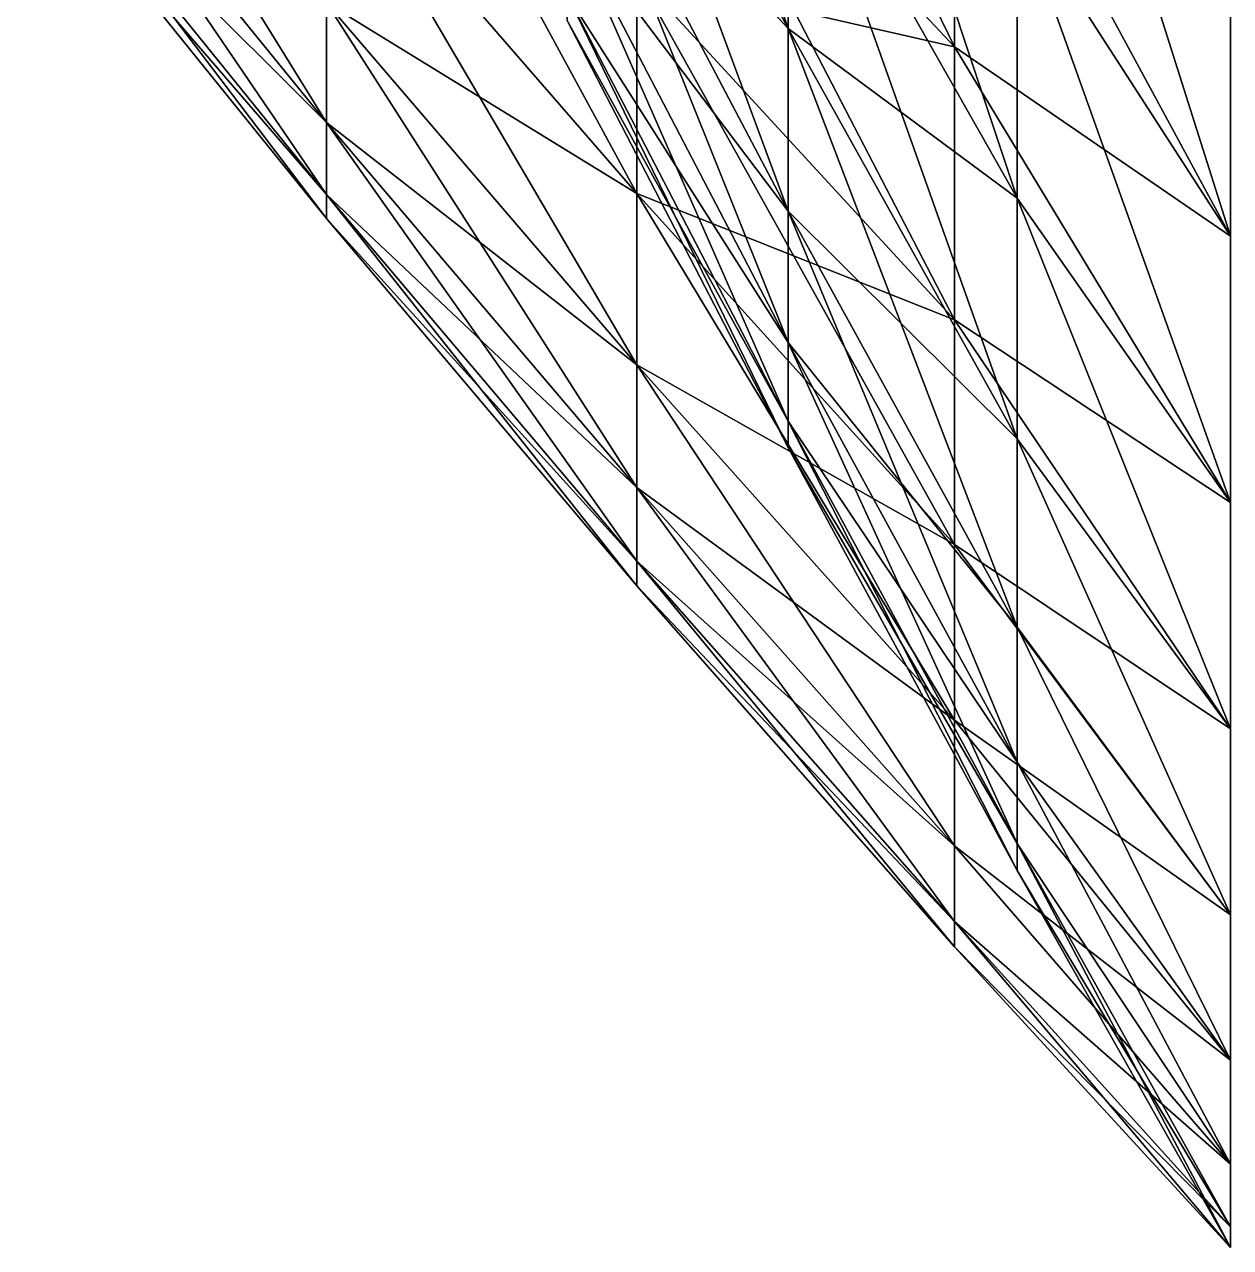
# Model space of a CAD drawing. Header units: inches. Extents: x 0 to 100, y -254 to 254.
# Drawn here: x 79.92 to 100, y -253.53 to -233.17 of the extents above; entities that cross this region are included whole.
import ezdxf

# ---------------------------------------------------------------- set-up
doc = ezdxf.new("R2010")
doc.units = ezdxf.units.IN
doc.header["$LTSCALE"] = 125.488919
doc.header["$MEASUREMENT"] = 0
for name, color, linetype in [('1', 7, 'CONTINUOUS'), ('2', 7, 'CONTINUOUS'), ('3', 7, 'CONTINUOUS'), ('4', 7, 'CONTINUOUS')]:
    doc.layers.add(name, color=color, linetype=linetype)

msp = doc.modelspace()

# ---------------------------------------------------------------- linework, layer by layer
at = {"layer": '1', "linetype": 'CONTINUOUS'}
for points in [[(90.112, -227.891, -82.946), (90.112, -222.682, -96.056), (95.406, -233.537, -85), (90.112, -227.891, -82.946)], [(95.406, -233.537, -85), (90.112, -222.682, -96.056), (95.406, -228.199, -98.436), (95.406, -233.537, -85)], [(84.949, -230.023, -54.517), (84.949, -226.464, -67.799), (90.112, -235.979, -55.928), (84.949, -230.023, -54.517)], [(90.112, -235.979, -55.928), (84.949, -226.464, -67.799), (90.112, -232.328, -69.554), (90.112, -235.979, -55.928)], [(79.919, -228.608, -26.72), (79.919, -226.668, -39.968), (84.949, -234.797, -27.444), (79.919, -228.608, -26.72)], [(84.949, -234.797, -27.444), (79.919, -226.668, -39.968), (84.949, -232.804, -41.05), (84.949, -234.797, -27.444)], [(90.112, -232.328, -69.554), (90.112, -227.891, -82.946), (95.406, -238.084, -71.278), (90.112, -232.328, -69.554)], [(95.406, -238.084, -71.278), (90.112, -227.891, -82.946), (95.406, -233.537, -85), (95.406, -238.084, -71.278)], [(100, -231.614, -103.121), (100, -236.694, -90.858), (95.406, -228.199, -98.436), (100, -231.614, -103.121)], [(100, -236.694, -90.858), (95.406, -233.537, -85), (95.406, -228.199, -98.436), (100, -236.694, -90.858)], [(79.919, -229.775, -13.383), (79.919, -228.608, -26.72), (84.949, -235.996, -13.745), (79.919, -229.775, -13.383)], [(84.949, -235.996, -13.745), (79.919, -228.608, -26.72), (84.949, -234.797, -27.444), (84.949, -235.996, -13.745)], [(84.949, -236.396), (79.919, -230.165), (79.919, -229.775, -13.383), (84.949, -236.396)], [(84.949, -236.396), (79.919, -229.775, -13.383), (84.949, -235.996, -13.745), (84.949, -236.396)], [(84.949, -232.804, -41.05), (84.949, -230.023, -54.517), (90.112, -238.832, -42.113), (84.949, -232.804, -41.05)], [(90.112, -238.832, -42.113), (84.949, -230.023, -54.517), (90.112, -235.979, -55.928), (90.112, -238.832, -42.113)], [(90.112, -235.979, -55.928), (90.112, -232.328, -69.554), (95.406, -241.826, -57.314), (90.112, -235.979, -55.928)], [(95.406, -241.826, -57.314), (90.112, -232.328, -69.554), (95.406, -238.084, -71.278), (95.406, -241.826, -57.314)], [(84.949, -234.797, -27.444), (84.949, -232.804, -41.05), (90.112, -240.877, -28.154), (84.949, -234.797, -27.444)], [(90.112, -240.877, -28.154), (84.949, -232.804, -41.05), (90.112, -238.832, -42.113), (90.112, -240.877, -28.154)], [(100, -236.694, -90.858), (100, -241.124, -78.346), (95.406, -233.537, -85), (100, -236.694, -90.858)], [(100, -241.124, -78.346), (95.406, -238.084, -71.278), (95.406, -233.537, -85), (100, -241.124, -78.346)], [(84.949, -235.996, -13.745), (84.949, -234.797, -27.444), (90.112, -242.106, -14.101), (84.949, -235.996, -13.745)], [(90.112, -242.106, -14.101), (84.949, -234.797, -27.444), (90.112, -240.877, -28.154), (90.112, -242.106, -14.101)], [(90.112, -242.516), (84.949, -236.396), (84.949, -235.996, -13.745), (90.112, -242.516)], [(90.112, -242.516), (84.949, -235.996, -13.745), (90.112, -242.106, -14.101), (90.112, -242.516)], [(90.112, -238.832, -42.113), (90.112, -235.979, -55.928), (95.406, -244.749, -43.156), (90.112, -238.832, -42.113)], [(95.406, -244.749, -43.156), (90.112, -235.979, -55.928), (95.406, -241.826, -57.314), (95.406, -244.749, -43.156)], [(100, -241.124, -78.346), (100, -244.894, -65.619), (95.406, -238.084, -71.278), (100, -241.124, -78.346)], [(100, -244.894, -65.619), (95.406, -241.826, -57.314), (95.406, -238.084, -71.278), (100, -244.894, -65.619)], [(90.112, -240.877, -28.154), (90.112, -238.832, -42.113), (95.406, -246.844, -28.852), (90.112, -240.877, -28.154)], [(95.406, -246.844, -28.852), (90.112, -238.832, -42.113), (95.406, -244.749, -43.156), (95.406, -246.844, -28.852)], [(90.112, -242.106, -14.101), (90.112, -240.877, -28.154), (95.406, -248.104, -14.45), (90.112, -242.106, -14.101)], [(95.406, -248.104, -14.45), (90.112, -240.877, -28.154), (95.406, -246.844, -28.852), (95.406, -248.104, -14.45)], [(100, -244.894, -65.619), (100, -247.993, -52.712), (95.406, -241.826, -57.314), (100, -244.894, -65.619)], [(100, -247.993, -52.712), (95.406, -244.749, -43.156), (95.406, -241.826, -57.314), (100, -247.993, -52.712)], [(95.406, -248.525), (90.112, -242.516), (90.112, -242.106, -14.101), (95.406, -248.525)], [(95.406, -248.525), (90.112, -242.106, -14.101), (95.406, -248.104, -14.45), (95.406, -248.525)], [(100, -247.993, -52.712), (100, -250.412, -39.661), (95.406, -244.749, -43.156), (100, -247.993, -52.712)], [(100, -250.412, -39.661), (95.406, -246.844, -28.852), (95.406, -244.749, -43.156), (100, -250.412, -39.661)], [(100, -250.412, -39.661), (100, -252.144, -26.501), (95.406, -246.844, -28.852), (100, -250.412, -39.661)], [(100, -252.144, -26.501), (95.406, -248.104, -14.45), (95.406, -246.844, -28.852), (100, -252.144, -26.501)], [(100, -253.533), (95.406, -248.525), (95.406, -248.104, -14.45), (100, -253.533)], [(100, -253.186, -13.269), (100, -253.533), (95.406, -248.104, -14.45), (100, -253.186, -13.269)], [(100, -252.144, -26.501), (100, -253.186, -13.269), (95.406, -248.104, -14.45), (100, -252.144, -26.501)]]:
    msp.add_3dface(points, dxfattribs=at)
at = {"layer": '2', "linetype": 'CONTINUOUS'}
for points in [[(92.633, -233.233, -57.487), (92.633, -229.336, -71.464), (88.954, -226.327, -55.785), (92.633, -233.233, -57.487)], [(88.954, -229.282, -42.017), (92.633, -233.233, -57.487), (88.954, -226.327, -55.785), (88.954, -229.282, -42.017)], [(92.633, -236.278, -43.3), (92.633, -233.233, -57.487), (88.954, -229.282, -42.017), (92.633, -236.278, -43.3)], [(88.954, -231.401, -28.097), (92.633, -236.278, -43.3), (88.954, -229.282, -42.017), (88.954, -231.401, -28.097)], [(96.448, -236.058, -73.559), (96.448, -231.186, -87.677), (92.633, -229.336, -71.464), (96.448, -236.058, -73.559)], [(92.633, -233.233, -57.487), (96.448, -236.058, -73.559), (92.633, -229.336, -71.464), (92.633, -233.233, -57.487)], [(96.448, -231.186, -87.677), (96.448, -236.058, -73.559), (100, -241.124, -78.346), (96.448, -231.186, -87.677)], [(100, -231.614, -103.121), (96.448, -231.186, -87.677), (100, -236.694, -90.858), (100, -231.614, -103.121)], [(100, -236.694, -90.858), (96.448, -231.186, -87.677), (100, -241.124, -78.346), (100, -236.694, -90.858)], [(92.633, -238.461, -28.954), (92.633, -236.278, -43.3), (88.954, -231.401, -28.097), (92.633, -238.461, -28.954)], [(88.954, -232.675, -14.074), (92.633, -238.461, -28.954), (88.954, -231.401, -28.097), (88.954, -232.675, -14.074)], [(88.954, -233.1), (92.633, -239.775, -14.504), (88.954, -232.675, -14.074), (88.954, -233.1)], [(92.633, -239.775, -14.504), (92.633, -238.461, -28.954), (88.954, -232.675, -14.074), (92.633, -239.775, -14.504)], [(88.954, -233.1), (92.633, -240.213), (92.633, -239.775, -14.504), (88.954, -233.1)], [(96.448, -240.069, -59.172), (96.448, -236.058, -73.559), (92.633, -233.233, -57.487), (96.448, -240.069, -59.172)], [(92.633, -236.278, -43.3), (96.448, -240.069, -59.172), (92.633, -233.233, -57.487), (92.633, -236.278, -43.3)], [(96.448, -236.058, -73.559), (96.448, -240.069, -59.172), (100, -244.894, -65.619), (96.448, -236.058, -73.559)], [(100, -241.124, -78.346), (96.448, -236.058, -73.559), (100, -244.894, -65.619), (100, -241.124, -78.346)], [(96.448, -243.204, -44.569), (96.448, -240.069, -59.172), (92.633, -236.278, -43.3), (96.448, -243.204, -44.569)], [(92.633, -238.461, -28.954), (96.448, -243.204, -44.569), (92.633, -236.278, -43.3), (92.633, -238.461, -28.954)], [(96.448, -245.451, -29.803), (96.448, -243.204, -44.569), (92.633, -238.461, -28.954), (96.448, -245.451, -29.803)], [(92.633, -239.775, -14.504), (96.448, -245.451, -29.803), (92.633, -238.461, -28.954), (92.633, -239.775, -14.504)], [(92.633, -240.213), (96.448, -246.803, -14.929), (92.633, -239.775, -14.504), (92.633, -240.213)], [(96.448, -246.803, -14.929), (96.448, -245.451, -29.803), (92.633, -239.775, -14.504), (96.448, -246.803, -14.929)], [(96.448, -240.069, -59.172), (96.448, -243.204, -44.569), (100, -247.993, -52.712), (96.448, -240.069, -59.172)], [(100, -244.894, -65.619), (96.448, -240.069, -59.172), (100, -247.993, -52.712), (100, -244.894, -65.619)], [(92.633, -240.213), (96.448, -247.254), (96.448, -246.803, -14.929), (92.633, -240.213)], [(96.448, -243.204, -44.569), (96.448, -245.451, -29.803), (100, -250.412, -39.661), (96.448, -243.204, -44.569)], [(100, -247.993, -52.712), (96.448, -243.204, -44.569), (100, -250.412, -39.661), (100, -247.993, -52.712)], [(96.448, -245.451, -29.803), (96.448, -246.803, -14.929), (100, -252.144, -26.501), (96.448, -245.451, -29.803)], [(100, -250.412, -39.661), (96.448, -245.451, -29.803), (100, -252.144, -26.501), (100, -250.412, -39.661)], [(96.448, -246.803, -14.929), (96.448, -247.254), (100, -253.186, -13.269), (96.448, -246.803, -14.929)], [(100, -252.144, -26.501), (96.448, -246.803, -14.929), (100, -253.186, -13.269), (100, -252.144, -26.501)], [(96.448, -247.254), (100, -253.533), (100, -253.186, -13.269), (96.448, -247.254)]]:
    msp.add_3dface(points, dxfattribs=at)
at = {"layer": '3', "linetype": 'CONTINUOUS'}
for points in [[(90.112, -227.891, 82.946), (90.112, -232.328, 69.554), (95.406, -233.537, 85), (90.112, -227.891, 82.946)], [(95.406, -228.199, 98.436), (90.112, -227.891, 82.946), (95.406, -233.537, 85), (95.406, -228.199, 98.436)], [(100, -236.694, 90.858), (100, -231.614, 103.121), (95.406, -228.199, 98.436), (100, -236.694, 90.858)], [(100, -236.694, 90.858), (95.406, -228.199, 98.436), (95.406, -233.537, 85), (100, -236.694, 90.858)], [(79.919, -228.608, 26.72), (79.919, -229.775, 13.383), (84.949, -234.797, 27.444), (79.919, -228.608, 26.72)], [(84.949, -232.804, 41.05), (79.919, -228.608, 26.72), (84.949, -234.797, 27.444), (84.949, -232.804, 41.05)], [(79.919, -229.775, 13.383), (79.919, -230.165), (84.949, -235.996, 13.745), (79.919, -229.775, 13.383)], [(84.949, -234.797, 27.444), (79.919, -229.775, 13.383), (84.949, -235.996, 13.745), (84.949, -234.797, 27.444)], [(84.949, -230.023, 54.517), (84.949, -232.804, 41.05), (90.112, -235.979, 55.928), (84.949, -230.023, 54.517)], [(90.112, -232.328, 69.554), (84.949, -230.023, 54.517), (90.112, -235.979, 55.928), (90.112, -232.328, 69.554)], [(79.919, -230.165), (84.949, -236.396), (84.949, -235.996, 13.745), (79.919, -230.165)], [(90.112, -232.328, 69.554), (90.112, -235.979, 55.928), (95.406, -238.084, 71.278), (90.112, -232.328, 69.554)], [(95.406, -233.537, 85), (90.112, -232.328, 69.554), (95.406, -238.084, 71.278), (95.406, -233.537, 85)], [(84.949, -232.804, 41.05), (84.949, -234.797, 27.444), (90.112, -238.832, 42.113), (84.949, -232.804, 41.05)], [(90.112, -235.979, 55.928), (84.949, -232.804, 41.05), (90.112, -238.832, 42.113), (90.112, -235.979, 55.928)], [(100, -241.124, 78.346), (100, -236.694, 90.858), (95.406, -233.537, 85), (100, -241.124, 78.346)], [(100, -241.124, 78.346), (95.406, -233.537, 85), (95.406, -238.084, 71.278), (100, -241.124, 78.346)], [(84.949, -234.797, 27.444), (84.949, -235.996, 13.745), (90.112, -240.877, 28.154), (84.949, -234.797, 27.444)], [(90.112, -238.832, 42.113), (84.949, -234.797, 27.444), (90.112, -240.877, 28.154), (90.112, -238.832, 42.113)], [(84.949, -235.996, 13.745), (84.949, -236.396), (90.112, -242.106, 14.101), (84.949, -235.996, 13.745)], [(90.112, -240.877, 28.154), (84.949, -235.996, 13.745), (90.112, -242.106, 14.101), (90.112, -240.877, 28.154)], [(90.112, -235.979, 55.928), (90.112, -238.832, 42.113), (95.406, -241.826, 57.314), (90.112, -235.979, 55.928)], [(95.406, -238.084, 71.278), (90.112, -235.979, 55.928), (95.406, -241.826, 57.314), (95.406, -238.084, 71.278)], [(84.949, -236.396), (90.112, -242.516), (90.112, -242.106, 14.101), (84.949, -236.396)], [(100, -244.894, 65.619), (100, -241.124, 78.346), (95.406, -238.084, 71.278), (100, -244.894, 65.619)], [(100, -244.894, 65.619), (95.406, -238.084, 71.278), (95.406, -241.826, 57.314), (100, -244.894, 65.619)], [(90.112, -238.832, 42.113), (90.112, -240.877, 28.154), (95.406, -244.749, 43.156), (90.112, -238.832, 42.113)], [(95.406, -241.826, 57.314), (90.112, -238.832, 42.113), (95.406, -244.749, 43.156), (95.406, -241.826, 57.314)], [(90.112, -240.877, 28.154), (90.112, -242.106, 14.101), (95.406, -246.844, 28.852), (90.112, -240.877, 28.154)], [(95.406, -244.749, 43.156), (90.112, -240.877, 28.154), (95.406, -246.844, 28.852), (95.406, -244.749, 43.156)], [(100, -247.993, 52.712), (100, -244.894, 65.619), (95.406, -241.826, 57.314), (100, -247.993, 52.712)], [(100, -247.993, 52.712), (95.406, -241.826, 57.314), (95.406, -244.749, 43.156), (100, -247.993, 52.712)], [(90.112, -242.106, 14.101), (90.112, -242.516), (95.406, -248.104, 14.45), (90.112, -242.106, 14.101)], [(95.406, -246.844, 28.852), (90.112, -242.106, 14.101), (95.406, -248.104, 14.45), (95.406, -246.844, 28.852)], [(90.112, -242.516), (95.406, -248.525), (95.406, -248.104, 14.45), (90.112, -242.516)], [(100, -250.412, 39.661), (100, -247.993, 52.712), (95.406, -244.749, 43.156), (100, -250.412, 39.661)], [(100, -250.412, 39.661), (95.406, -244.749, 43.156), (95.406, -246.844, 28.852), (100, -250.412, 39.661)], [(100, -252.144, 26.501), (100, -250.412, 39.661), (95.406, -246.844, 28.852), (100, -252.144, 26.501)], [(100, -252.144, 26.501), (95.406, -246.844, 28.852), (95.406, -248.104, 14.45), (100, -252.144, 26.501)], [(100, -253.186, 13.269), (100, -252.144, 26.501), (95.406, -248.104, 14.45), (100, -253.186, 13.269)], [(95.406, -248.525), (100, -253.186, 13.269), (95.406, -248.104, 14.45), (95.406, -248.525)], [(100, -253.533), (100, -253.186, 13.269), (95.406, -248.525), (100, -253.533)]]:
    msp.add_3dface(points, dxfattribs=at)
at = {"layer": '4', "linetype": 'CONTINUOUS'}
for points in [[(92.633, -229.336, 71.464), (92.633, -233.233, 57.487), (88.954, -222.546, 69.348), (92.633, -229.336, 71.464)], [(88.954, -222.546, 69.348), (92.633, -233.233, 57.487), (88.954, -226.327, 55.785), (88.954, -222.546, 69.348)], [(96.448, -231.186, 87.677), (96.448, -236.058, 73.559), (92.633, -224.603, 85.181), (96.448, -231.186, 87.677)], [(92.633, -224.603, 85.181), (96.448, -236.058, 73.559), (92.633, -229.336, 71.464), (92.633, -224.603, 85.181)], [(100, -231.614, 103.121), (100, -236.694, 90.858), (96.448, -225.471, 101.476), (100, -231.614, 103.121)], [(96.448, -225.471, 101.476), (100, -236.694, 90.858), (96.448, -231.186, 87.677), (96.448, -225.471, 101.476)], [(92.633, -233.233, 57.487), (92.633, -236.278, 43.3), (88.954, -226.327, 55.785), (92.633, -233.233, 57.487)], [(88.954, -226.327, 55.785), (92.633, -236.278, 43.3), (88.954, -229.282, 42.017), (88.954, -226.327, 55.785)], [(92.633, -236.278, 43.3), (92.633, -238.461, 28.954), (88.954, -229.282, 42.017), (92.633, -236.278, 43.3)], [(88.954, -229.282, 42.017), (92.633, -238.461, 28.954), (88.954, -231.401, 28.097), (88.954, -229.282, 42.017)], [(96.448, -236.058, 73.559), (96.448, -240.069, 59.172), (92.633, -229.336, 71.464), (96.448, -236.058, 73.559)], [(92.633, -229.336, 71.464), (96.448, -240.069, 59.172), (92.633, -233.233, 57.487), (92.633, -229.336, 71.464)], [(100, -236.694, 90.858), (100, -241.124, 78.346), (96.448, -231.186, 87.677), (100, -236.694, 90.858)], [(96.448, -231.186, 87.677), (100, -241.124, 78.346), (96.448, -236.058, 73.559), (96.448, -231.186, 87.677)], [(92.633, -238.461, 28.954), (92.633, -239.775, 14.504), (88.954, -231.401, 28.097), (92.633, -238.461, 28.954)], [(88.954, -231.401, 28.097), (92.633, -239.775, 14.504), (88.954, -232.675, 14.074), (88.954, -231.401, 28.097)], [(92.633, -239.775, 14.504), (92.633, -240.213), (88.954, -232.675, 14.074), (92.633, -239.775, 14.504)], [(92.633, -240.213), (88.954, -233.1), (88.954, -232.675, 14.074), (92.633, -240.213)], [(96.448, -240.069, 59.172), (96.448, -243.204, 44.569), (92.633, -233.233, 57.487), (96.448, -240.069, 59.172)], [(92.633, -233.233, 57.487), (96.448, -243.204, 44.569), (92.633, -236.278, 43.3), (92.633, -233.233, 57.487)], [(100, -241.124, 78.346), (100, -244.894, 65.619), (96.448, -236.058, 73.559), (100, -241.124, 78.346)], [(96.448, -236.058, 73.559), (100, -244.894, 65.619), (96.448, -240.069, 59.172), (96.448, -236.058, 73.559)], [(96.448, -243.204, 44.569), (96.448, -245.451, 29.803), (92.633, -236.278, 43.3), (96.448, -243.204, 44.569)], [(92.633, -236.278, 43.3), (96.448, -245.451, 29.803), (92.633, -238.461, 28.954), (92.633, -236.278, 43.3)], [(96.448, -245.451, 29.803), (96.448, -246.803, 14.929), (92.633, -238.461, 28.954), (96.448, -245.451, 29.803)], [(92.633, -238.461, 28.954), (96.448, -246.803, 14.929), (92.633, -239.775, 14.504), (92.633, -238.461, 28.954)], [(96.448, -246.803, 14.929), (96.448, -247.254), (92.633, -239.775, 14.504), (96.448, -246.803, 14.929)], [(96.448, -247.254), (92.633, -240.213), (92.633, -239.775, 14.504), (96.448, -247.254)], [(100, -244.894, 65.619), (100, -247.993, 52.712), (96.448, -240.069, 59.172), (100, -244.894, 65.619)], [(96.448, -240.069, 59.172), (100, -247.993, 52.712), (96.448, -243.204, 44.569), (96.448, -240.069, 59.172)], [(100, -247.993, 52.712), (100, -250.412, 39.661), (96.448, -243.204, 44.569), (100, -247.993, 52.712)], [(96.448, -243.204, 44.569), (100, -250.412, 39.661), (96.448, -245.451, 29.803), (96.448, -243.204, 44.569)], [(100, -250.412, 39.661), (100, -252.144, 26.501), (96.448, -245.451, 29.803), (100, -250.412, 39.661)], [(96.448, -245.451, 29.803), (100, -252.144, 26.501), (96.448, -246.803, 14.929), (96.448, -245.451, 29.803)], [(100, -253.186, 13.269), (100, -253.533), (96.448, -246.803, 14.929), (100, -253.186, 13.269)], [(96.448, -246.803, 14.929), (100, -253.533), (96.448, -247.254), (96.448, -246.803, 14.929)], [(100, -252.144, 26.501), (100, -253.186, 13.269), (96.448, -246.803, 14.929), (100, -252.144, 26.501)]]:
    msp.add_3dface(points, dxfattribs=at)

doc.saveas('drawing.dxf')
